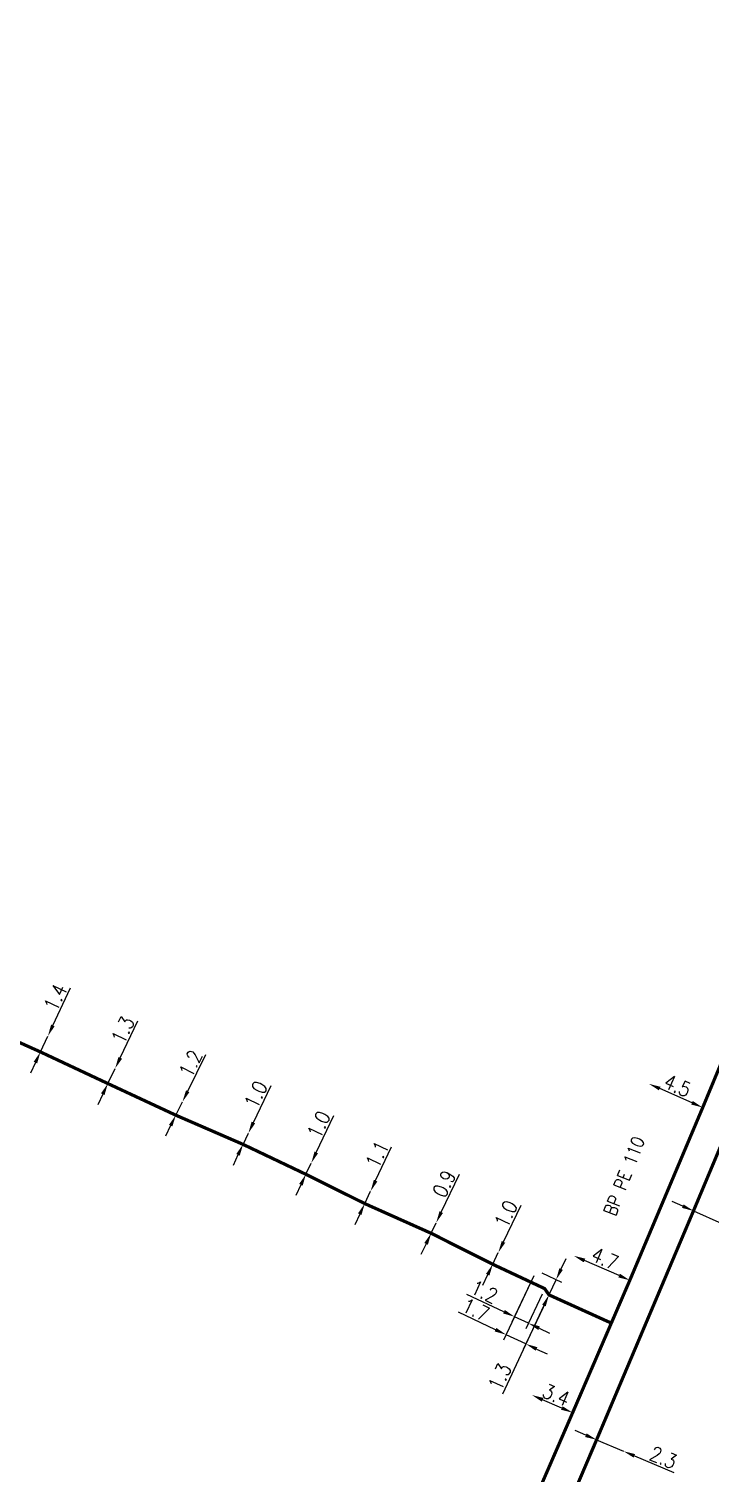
# Model space of a CAD drawing. Header units: millimetres. Extents: x 184998 to 186003, y 126995 to 128002.
# Drawn here: x 185366.9 to 185419.2, y 127387 to 127498 of the extents above; entities that cross this region are included whole.
import ezdxf

# ---------------------------------------------------------------- set-up
doc = ezdxf.new("R2010")
doc.units = ezdxf.units.MM
doc.header["$PDMODE"] = 34
doc.linetypes.add('L_25_PE', pattern=[2000, 1000, 1000])
doc.layers.get('DEFPOINTS').update_dxf_attribs({"linetype": 'CONTINUOUS'})
doc.layers.add('L_150', color=1, linetype='CONTINUOUS')
doc.styles.get("Standard").update_dxf_attribs({"font": 'romans.shx', "width": 0.85})
doc.dimstyles.get("Standard").update_dxf_attribs({"dimtxt": 1.5, "dimasz": 1.2, "dimexe": 0.625, "dimexo": 0.625, "dimgap": 0.25, "dimtad": 1, "dimdec": 1, "dimzin": 0, "dimdsep": 46, "dimtxsty": 'Standard', "dimcen": -0.5, "dimadec": 0, "dimazin": 0, "dimtfac": 1, "dimtdec": 1, "dimtmove": 0, "dimatfit": 3, "dimfxl": 0, "dimtolj": 1, "dimtzin": 0, "dimarcsym": 0})

# ---------------------------------------------------------------- blocks, each defined once
blk = doc.blocks.new('*D1103')
at = {"layer": 'DEFPOINTS', "color": 0, "linetype": 'Continuous', "transparency": 16777216}
for p in [(185402.93, 127403.97), (185402.93, 127403.97), (185402.5, 127403.07)]:
    blk.add_point(p, dxfattribs=at)
at = {"layer": 'L_150', "color": 0, "linetype": 'Continuous', "lineweight": -2, "transparency": 16777216}
for p, q in [((185403.32, 127404.79), (185404.68, 127407.62)), ((185402.5, 127403.07), (185402.93, 127403.97)), ((185402.11, 127402.26), (185401.72, 127401.45))]:
    blk.add_line(p, q, dxfattribs=at)
at = {"layer": 'L_150', "color": 0, "linetype": 'Continuous', "transparency": 16777216}
for points in [[(185403.19, 127404.85), (185403.46, 127404.72), (185402.93, 127403.97)], [(185401.98, 127402.33), (185402.25, 127402.2), (185402.5, 127403.07)]]:
    blk.add_solid(points, dxfattribs=at)
at = {"layer": 'L_150', "color": 0, "linetype": 'Continuous', "transparency": 16777216, "insert": (185403.52, 127406.93), "char_height": 1.125, "attachment_point": 5, "rotation": 64.3933}
blk.add_mtext('\\A1;1.0', dxfattribs=at)
blk = doc.blocks.new('*D1104')
at = {"layer": 'DEFPOINTS', "color": 0, "linetype": 'Continuous', "transparency": 16777216}
for p in [(185398.16, 127406.26), (185398.16, 127406.26), (185397.77, 127405.45)]:
    blk.add_point(p, dxfattribs=at)
at = {"layer": 'L_150', "color": 0, "linetype": 'Continuous', "lineweight": -2, "transparency": 16777216}
for p, q in [((185398.55, 127407.07), (185399.95, 127409.99)), ((185397.77, 127405.45), (185398.16, 127406.26)), ((185397.38, 127404.64), (185396.99, 127403.83))]:
    blk.add_line(p, q, dxfattribs=at)
at = {"layer": 'L_150', "color": 0, "linetype": 'Continuous', "transparency": 16777216}
for points in [[(185398.41, 127407.14), (185398.68, 127407.01), (185398.16, 127406.26)], [(185397.24, 127404.7), (185397.52, 127404.57), (185397.77, 127405.45)]]:
    blk.add_solid(points, dxfattribs=at)
at = {"layer": 'L_150', "color": 0, "linetype": 'Continuous', "transparency": 16777216, "insert": (185398.77, 127409.26), "char_height": 1.125, "attachment_point": 5, "rotation": 64.36}
blk.add_mtext('\\A1;0.9', dxfattribs=at)
blk = doc.blocks.new('*D1105')
at = {"layer": 'DEFPOINTS', "color": 0, "linetype": 'Continuous', "transparency": 16777216}
for p in [(185392.67, 127407.73), (185393.12, 127408.68), (185393.12, 127408.68)]:
    blk.add_point(p, dxfattribs=at)
at = {"layer": 'L_150', "color": 0, "linetype": 'Continuous', "lineweight": -2, "transparency": 16777216}
for p, q in [((185393.5, 127409.5), (185394.73, 127412.09)), ((185392.67, 127407.73), (185393.12, 127408.68)), ((185392.28, 127406.92), (185391.9, 127406.11))]:
    blk.add_line(p, q, dxfattribs=at)
at = {"layer": 'L_150', "color": 0, "linetype": 'Continuous', "transparency": 16777216}
for points in [[(185393.37, 127409.56), (185393.64, 127409.43), (185393.12, 127408.68)], [(185392.15, 127406.98), (185392.42, 127406.86), (185392.67, 127407.73)]]:
    blk.add_solid(points, dxfattribs=at)
at = {"layer": 'L_150', "color": 0, "linetype": 'Continuous', "transparency": 16777216, "insert": (185393.63, 127411.52), "char_height": 1.125, "attachment_point": 5, "rotation": 64.6394}
blk.add_mtext('\\A1;1.1', dxfattribs=at)
blk = doc.blocks.new('*D1106')
at = {"layer": 'DEFPOINTS', "color": 0, "linetype": 'Continuous', "transparency": 16777216}
for p in [(185388.15, 127409.98), (185388.56, 127410.84), (185388.56, 127410.84)]:
    blk.add_point(p, dxfattribs=at)
at = {"layer": 'L_150', "color": 0, "linetype": 'Continuous', "lineweight": -2, "transparency": 16777216}
for p, q in [((185388.95, 127411.65), (185390.3, 127414.49)), ((185388.15, 127409.98), (185388.56, 127410.84)), ((185387.77, 127409.17), (185387.38, 127408.36))]:
    blk.add_line(p, q, dxfattribs=at)
at = {"layer": 'L_150', "color": 0, "linetype": 'Continuous', "transparency": 16777216}
for points in [[(185388.81, 127411.72), (185389.08, 127411.59), (185388.56, 127410.84)], [(185387.63, 127409.24), (185387.9, 127409.11), (185388.15, 127409.98)]]:
    blk.add_solid(points, dxfattribs=at)
at = {"layer": 'L_150', "color": 0, "linetype": 'Continuous', "transparency": 16777216, "insert": (185389.14, 127413.8), "char_height": 1.125, "attachment_point": 5, "rotation": 64.5394}
blk.add_mtext('\\A1;1.0', dxfattribs=at)
blk = doc.blocks.new('*D1107')
at = {"layer": 'DEFPOINTS', "color": 0, "linetype": 'Continuous', "transparency": 16777216}
for p in [(185383.32, 127412.28), (185383.73, 127413.14), (185383.73, 127413.14)]:
    blk.add_point(p, dxfattribs=at)
at = {"layer": 'L_150', "color": 0, "linetype": 'Continuous', "lineweight": -2, "transparency": 16777216}
for p, q in [((185384.12, 127413.95), (185385.47, 127416.79)), ((185383.32, 127412.28), (185383.73, 127413.14)), ((185382.93, 127411.47), (185382.55, 127410.66))]:
    blk.add_line(p, q, dxfattribs=at)
at = {"layer": 'L_150', "color": 0, "linetype": 'Continuous', "transparency": 16777216}
for points in [[(185383.98, 127414.02), (185384.25, 127413.89), (185383.73, 127413.14)], [(185382.8, 127411.54), (185383.07, 127411.41), (185383.32, 127412.28)]]:
    blk.add_solid(points, dxfattribs=at)
at = {"layer": 'L_150', "color": 0, "linetype": 'Continuous', "transparency": 16777216, "insert": (185384.31, 127416.1), "char_height": 1.125, "attachment_point": 5, "rotation": 64.5061}
blk.add_mtext('\\A1;1.0', dxfattribs=at)
blk = doc.blocks.new('*D1108')
at = {"layer": 'DEFPOINTS', "color": 0, "linetype": 'Continuous', "transparency": 16777216}
for p in [(185378.67, 127415.55), (185378.67, 127415.55), (185378.16, 127414.52)]:
    blk.add_point(p, dxfattribs=at)
at = {"layer": 'L_150', "color": 0, "linetype": 'Continuous', "lineweight": -2, "transparency": 16777216}
for p, q in [((185379.07, 127416.36), (185380.46, 127419.18)), ((185378.16, 127414.52), (185378.67, 127415.55)), ((185377.76, 127413.72), (185377.36, 127412.91))]:
    blk.add_line(p, q, dxfattribs=at)
at = {"layer": 'L_150', "color": 0, "linetype": 'Continuous', "transparency": 16777216}
for points in [[(185378.94, 127416.43), (185379.2, 127416.29), (185378.67, 127415.55)], [(185377.63, 127413.78), (185377.89, 127413.65), (185378.16, 127414.52)]]:
    blk.add_solid(points, dxfattribs=at)
at = {"layer": 'L_150', "color": 0, "linetype": 'Continuous', "transparency": 16777216, "insert": (185379.3, 127418.5), "char_height": 1.125, "attachment_point": 5, "rotation": 63.6348}
blk.add_mtext('\\A1;1.2', dxfattribs=at)
blk = doc.blocks.new('*D1109')
at = {"layer": 'DEFPOINTS', "color": 0, "linetype": 'Continuous', "transparency": 16777216}
for p in [(185373.5, 127418.12), (185373.5, 127418.12), (185372.94, 127416.95)]:
    blk.add_point(p, dxfattribs=at)
at = {"layer": 'L_150', "color": 0, "linetype": 'Continuous', "lineweight": -2, "transparency": 16777216}
for p, q in [((185373.89, 127418.93), (185375.25, 127421.76)), ((185372.94, 127416.95), (185373.5, 127418.12)), ((185372.55, 127416.13), (185372.16, 127415.32))]:
    blk.add_line(p, q, dxfattribs=at)
at = {"layer": 'L_150', "color": 0, "linetype": 'Continuous', "transparency": 16777216}
for points in [[(185373.75, 127418.99), (185374.03, 127418.86), (185373.5, 127418.12)], [(185372.41, 127416.2), (185372.68, 127416.07), (185372.94, 127416.95)]]:
    blk.add_solid(points, dxfattribs=at)
at = {"layer": 'L_150', "color": 0, "linetype": 'Continuous', "transparency": 16777216, "insert": (185374.09, 127421.07), "char_height": 1.125, "attachment_point": 5, "rotation": 64.3292}
blk.add_mtext('\\A1;1.3', dxfattribs=at)
blk = doc.blocks.new('*D1110')
at = {"layer": 'DEFPOINTS', "color": 0, "linetype": 'Continuous', "transparency": 16777216}
for p in [(185368.33, 127420.6), (185368.33, 127420.6), (185367.76, 127419.38)]:
    blk.add_point(p, dxfattribs=at)
at = {"layer": 'L_150', "color": 0, "linetype": 'Continuous', "lineweight": -2, "transparency": 16777216}
for p, q in [((185368.72, 127421.41), (185370.08, 127424.3)), ((185367.76, 127419.38), (185368.33, 127420.6)), ((185367.37, 127418.56), (185366.99, 127417.75))]:
    blk.add_line(p, q, dxfattribs=at)
at = {"layer": 'L_150', "color": 0, "linetype": 'Continuous', "transparency": 16777216}
for points in [[(185368.58, 127421.48), (185368.85, 127421.35), (185368.33, 127420.6)], [(185367.24, 127418.63), (185367.51, 127418.5), (185367.76, 127419.38)]]:
    blk.add_solid(points, dxfattribs=at)
at = {"layer": 'L_150', "color": 0, "linetype": 'Continuous', "transparency": 16777216, "insert": (185368.91, 127423.58), "char_height": 1.125, "attachment_point": 5, "rotation": 64.7726}
blk.add_mtext('\\A1;1.4', dxfattribs=at)
blk = doc.blocks.new('*D1115')
at = {"layer": 'DEFPOINTS', "color": 0, "linetype": 'Continuous', "transparency": 16777216}
for p in [(185405.85, 127402.61), (185407.37, 127401.89), (185406.82, 127400.72)]:
    blk.add_point(p, dxfattribs=at)
at = {"layer": 'L_150', "color": 0, "linetype": 'Continuous', "lineweight": -2, "transparency": 16777216}
for p, q in [((185407.75, 127402.71), (185408.13, 127403.52)), ((185406.27, 127402.41), (185407.79, 127401.69)), ((185407.37, 127401.89), (185406.82, 127400.72)), ((185406.43, 127399.9), (185403.24, 127393.1))]:
    blk.add_line(p, q, dxfattribs=at)
at = {"layer": 'L_150', "color": 0, "linetype": 'Continuous', "transparency": 16777216}
for points in [[(185407.62, 127402.77), (185407.89, 127402.64), (185407.37, 127401.89)], [(185406.3, 127399.96), (185406.57, 127399.84), (185406.82, 127400.72)]]:
    blk.add_solid(points, dxfattribs=at)
at = {"layer": 'L_150', "color": 0, "linetype": 'Continuous', "transparency": 16777216, "insert": (185403.04, 127394.43), "char_height": 1.125, "attachment_point": 5, "rotation": 64.867}
blk.add_mtext('\\A1;1.3', dxfattribs=at)
blk = doc.blocks.new('*D1116')
at = {"layer": 'DEFPOINTS', "color": 0, "linetype": 'Continuous', "transparency": 16777216}
for p in [(185405.85, 127402.61), (185406.49, 127401.2), (185404.18, 127399.04)]:
    blk.add_point(p, dxfattribs=at)
at = {"layer": 'L_150', "color": 0, "linetype": 'Continuous', "lineweight": -2, "transparency": 16777216}
for p, q in [((185405.65, 127402.18), (185403.98, 127398.62)), ((185403.36, 127399.42), (185400.52, 127400.76)), ((185406.29, 127400.78), (185405.05, 127398.12)), ((185405.24, 127398.54), (185404.18, 127399.04)), ((185406.06, 127398.16), (185406.87, 127397.78))]:
    blk.add_line(p, q, dxfattribs=at)
at = {"layer": 'L_150', "color": 0, "linetype": 'Continuous', "transparency": 16777216}
for points in [[(185403.43, 127399.56), (185403.3, 127399.29), (185404.18, 127399.04)], [(185406.12, 127398.3), (185406, 127398.02), (185405.24, 127398.54)]]:
    blk.add_solid(points, dxfattribs=at)
at = {"layer": 'L_150', "color": 0, "linetype": 'Continuous', "transparency": 16777216, "insert": (185401.85, 127400.96), "char_height": 1.125, "attachment_point": 5, "rotation": 334.867}
blk.add_mtext('\\A1;1.2', dxfattribs=at)
blk = doc.blocks.new('*D1117')
at = {"layer": 'DEFPOINTS', "color": 0, "linetype": 'Continuous', "transparency": 16777216}
for p in [(185405.85, 127402.61), (185406.82, 127400.72), (185403.53, 127397.66)]:
    blk.add_point(p, dxfattribs=at)
at = {"layer": 'L_150', "color": 0, "linetype": 'Continuous', "lineweight": -2, "transparency": 16777216}
for p, q in [((185405.65, 127402.18), (185403.33, 127397.24)), ((185406.62, 127400.29), (185404.85, 127396.52)), ((185402.71, 127398.04), (185399.87, 127399.38)), ((185405.05, 127396.95), (185403.53, 127397.66)), ((185405.86, 127396.56), (185406.68, 127396.18))]:
    blk.add_line(p, q, dxfattribs=at)
at = {"layer": 'L_150', "color": 0, "linetype": 'Continuous', "transparency": 16777216}
for points in [[(185402.78, 127398.18), (185402.65, 127397.91), (185403.53, 127397.66)], [(185405.93, 127396.7), (185405.8, 127396.43), (185405.05, 127396.95)]]:
    blk.add_solid(points, dxfattribs=at)
at = {"layer": 'L_150', "color": 0, "linetype": 'Continuous', "transparency": 16777216, "insert": (185401.2, 127399.58), "char_height": 1.125, "attachment_point": 5, "rotation": 334.867}
blk.add_mtext('\\A1;1.7', dxfattribs=at)
blk = doc.blocks.new('*D1334')
at = {"layer": 'DEFPOINTS', "color": 0, "linetype": 'Continuous', "transparency": 16777216}
for p in [(185410.48, 127389.59), (185412.55, 127388.71), (185412.55, 127388.71)]:
    blk.add_point(p, dxfattribs=at)
at = {"layer": 'L_150', "color": 0, "linetype": 'Continuous', "lineweight": -2, "transparency": 16777216}
for p, q in [((185409.65, 127389.94), (185408.83, 127390.3)), ((185410.48, 127389.59), (185412.55, 127388.71)), ((185413.38, 127388.35), (185416.4, 127387.07))]:
    blk.add_line(p, q, dxfattribs=at)
at = {"layer": 'L_150', "color": 0, "linetype": 'Continuous', "transparency": 16777216}
for points in [[(185409.71, 127390.08), (185409.6, 127389.8), (185410.48, 127389.59)], [(185413.44, 127388.49), (185413.32, 127388.22), (185412.55, 127388.71)]]:
    blk.add_solid(points, dxfattribs=at)
at = {"layer": 'L_150', "color": 0, "linetype": 'Continuous', "transparency": 16777216, "insert": (185415.6, 127388.22), "char_height": 1.125, "attachment_point": 5, "rotation": 336.9143}
blk.add_mtext('\\A1;2.3', dxfattribs=at)
blk = doc.blocks.new('*D1335')
at = {"layer": 'DEFPOINTS', "color": 0, "linetype": 'Continuous', "transparency": 16777216}
for p in [(185405.51, 127393.02), (185405.51, 127393.02), (185408.64, 127391.67)]:
    blk.add_point(p, dxfattribs=at)
at = {"layer": 'L_150', "color": 0, "linetype": 'Continuous', "lineweight": -2, "transparency": 16777216}
blk.add_line((185407.81, 127392.02), (185406.33, 127392.66), dxfattribs=at)
at = {"layer": 'L_150', "color": 0, "linetype": 'Continuous', "transparency": 16777216}
for points in [[(185406.39, 127392.8), (185406.27, 127392.52), (185405.51, 127393.02)], [(185407.87, 127392.16), (185407.75, 127391.89), (185408.64, 127391.67)]]:
    blk.add_solid(points, dxfattribs=at)
at = {"layer": 'L_150', "color": 0, "linetype": 'Continuous', "transparency": 16777216, "insert": (185407.37, 127393.03), "char_height": 1.125, "attachment_point": 5, "rotation": 336.6167}
blk.add_mtext('\\A1;3.4', dxfattribs=at)
blk = doc.blocks.new('*D1336')
at = {"layer": 'DEFPOINTS', "color": 0, "linetype": 'Continuous', "transparency": 16777216}
for p in [(185408.73, 127403.72), (185408.73, 127403.72), (185413.03, 127401.84)]:
    blk.add_point(p, dxfattribs=at)
at = {"layer": 'L_150', "color": 0, "linetype": 'Continuous', "lineweight": -2, "transparency": 16777216}
blk.add_line((185412.21, 127402.2), (185409.55, 127403.36), dxfattribs=at)
at = {"layer": 'L_150', "color": 0, "linetype": 'Continuous', "transparency": 16777216}
for points in [[(185409.61, 127403.5), (185409.49, 127403.22), (185408.73, 127403.72)], [(185412.27, 127402.34), (185412.15, 127402.06), (185413.03, 127401.84)]]:
    blk.add_solid(points, dxfattribs=at)
at = {"layer": 'L_150', "color": 0, "linetype": 'Continuous', "transparency": 16777216, "insert": (185411.11, 127403.5), "char_height": 1.125, "attachment_point": 5, "rotation": 336.431}
blk.add_mtext('\\A1;4.7', dxfattribs=at)
blk = doc.blocks.new('*D1337')
at = {"layer": 'DEFPOINTS', "color": 0, "linetype": 'Continuous', "transparency": 16777216}
for p in [(185417.92, 127407.17), (185420.09, 127406.21), (185420.09, 127406.21)]:
    blk.add_point(p, dxfattribs=at)
at = {"layer": 'L_150', "color": 0, "linetype": 'Continuous', "lineweight": -2, "transparency": 16777216}
for p, q in [((185417.1, 127407.53), (185416.28, 127407.9)), ((185417.92, 127407.17), (185420.09, 127406.21)), ((185420.91, 127405.84), (185423.95, 127404.49))]:
    blk.add_line(p, q, dxfattribs=at)
at = {"layer": 'L_150', "color": 0, "linetype": 'Continuous', "transparency": 16777216}
for points in [[(185417.16, 127407.67), (185417.04, 127407.4), (185417.92, 127407.17)], [(185420.97, 127405.98), (185420.85, 127405.7), (185420.09, 127406.21)]]:
    blk.add_solid(points, dxfattribs=at)
at = {"layer": 'L_150', "color": 0, "linetype": 'Continuous', "transparency": 16777216, "insert": (185423.15, 127405.67), "char_height": 1.125, "attachment_point": 5, "rotation": 336.016}
blk.add_mtext('\\A1;2.4', dxfattribs=at)
blk = doc.blocks.new('*D1338')
at = {"layer": 'DEFPOINTS', "color": 0, "linetype": 'Continuous', "transparency": 16777216}
for p in [(185414.5, 127416.93), (185414.5, 127416.93), (185418.63, 127415.11)]:
    blk.add_point(p, dxfattribs=at)
at = {"layer": 'L_150', "color": 0, "linetype": 'Continuous', "lineweight": -2, "transparency": 16777216}
blk.add_line((185417.81, 127415.48), (185415.33, 127416.56), dxfattribs=at)
at = {"layer": 'L_150', "color": 0, "linetype": 'Continuous', "transparency": 16777216}
for points in [[(185415.39, 127416.7), (185415.26, 127416.43), (185414.5, 127416.93)], [(185417.87, 127415.61), (185417.75, 127415.34), (185418.63, 127415.11)]]:
    blk.add_solid(points, dxfattribs=at)
at = {"layer": 'L_150', "color": 0, "linetype": 'Continuous', "transparency": 16777216, "insert": (185416.69, 127416.78), "char_height": 1.125, "attachment_point": 5, "rotation": 336.3109}
blk.add_mtext('\\A1;4.5', dxfattribs=at)

msp = doc.modelspace()

# ---------------------------------------------------------------- linework, layer by layer
at = {"layer": 'L_150', "linetype": 'L_25_PE', "const_width": 0.25}
for points in [[(185474.68, 127548.96), (185473.46, 127545.27), (185472.61, 127542.74), (185472.61, 127542.74), (185470.05, 127537.48), (185467.9, 127531.7), (185466.45, 127528.11), (185460.91, 127515.19), (185454.62, 127498.99), (185450.2, 127487.74), (185445.87, 127476.61), (185439.35, 127460), (185434.97, 127448.78), (185428.56, 127432.33), (185427.43, 127429.69), (185425.09, 127424.23), (185423.88, 127421.42), (185422.45, 127417.97), (185417.92, 127407.17), (185410.48, 127389.59), (185404.41, 127375.37), (185399.27, 127363.62), (185394.17, 127351.64), (185393.92, 127351.07)], [(185308.19, 127448.12), (185310.79, 127446.67), (185312.51, 127444.86), (185313.82, 127444.12), (185322.67, 127440.37), (185329.74, 127436.99), (185352.37, 127426.44), (185357.42, 127424.08), (185362.56, 127421.72), (185367.76, 127419.38), (185372.94, 127416.95), (185378.16, 127414.52), (185383.32, 127412.28), (185388.15, 127409.98), (185392.67, 127407.73), (185397.77, 127405.45), (185402.5, 127403.07), (185406.49, 127401.2), (185406.49, 127401.2), (185406.82, 127400.72), (185411.61, 127398.55)]]:
    msp.add_lwpolyline(points, dxfattribs=at)
at = {"layer": 'L_150', "linetype": 'L_25_PE', "ltscale": 0.5}
msp.add_lwpolyline([(185452.62, 127500.06, 0.25, 0.25, 0), (185451.34, 127496.43, 0.25, 0.25, 0), (185446.58, 127484.44, 0.25, 0.25, 0), (185445.17, 127480.91, 0.25, 0.25, 0), (185442.37, 127473.59, 0.25, 0.25, 0), (185439.9, 127467.41, 0.25, 0.25, 0), (185434.58, 127454.22, 0.25, 0.25, 0), (185425.76, 127432.29, 0.25, 0.25, 0), (185418.63, 127415.11, 0.25, 0.25, 0), (185413.03, 127401.84, 0.25, 0.25, 0), (185411.61, 127398.55, 0.25, 0.25, 0), (185408.64, 127391.67, 0.25, 0.25, 0), (185403.8, 127380.52, 0.25, 0.25, 0), (185399.6, 127370.67, 0.25, 0.25, 0), (185395.41, 127360.89, 0.25, 0.25, 0), (185392.07, 127352.87, 0.25, 0.25, 0), (185391.8, 127352.23, 0.25, 0.25, 0), (185388.12, 127343.6, 0.25, 0.25, 0), (185383.27, 127332.19, 0.25, 0.25, 0), (185380.93, 127326.6, 0.25, 0.25, 0), (185378.09, 127320.24, 0.25, 0.25, 0), (185374.66, 127315.02, 0.25, 0.25, 0), (185374.34, 127314.49, 0, 0, 0)], format="xyseb", dxfattribs=at)

# ---------------------------------------------------------------- texts
at = {"layer": 'L_150', "linetype": 'L_25_PE', "width": 0.85}
msp.add_text('BP PE 110', height=1, rotation=68.7853, dxfattribs=at).set_placement((185411.92, 127406.71))

# ---------------------------------------------------------------- dimensions: what is measured, and where the dimension line sits
at = {"layer": 'L_150', "linetype": 'Continuous'}
for base, p1, p2, angle, override, picture, middle in [((185368.333, 127420.6), (185367.75761, 127419.37876), (185368.333, 127420.6), 244.77265, {"dimscale": 0.75}, '*D1110', (185369.58766, 127423.26299)), ((185373.5, 127418.12), (185372.94, 127416.95), (185373.5, 127418.12), 244.3292, {"dimscale": 0.75}, '*D1109', (185374.77, 127420.75)), ((185378.67, 127415.55), (185378.16, 127414.52), (185378.67, 127415.55), 243.6348, {"dimscale": 0.75}, '*D1108', (185379.97, 127418.17)), ((185414.5, 127416.93), (185418.63, 127415.11), (185414.5, 127416.93), 336.3109, {"dimscale": 0.75, "dimatfit": 0}, '*D1338', (185416.39, 127416.1)), ((185383.73, 127413.141), (185383.3211, 127412.2835), (185383.73, 127413.141), 244.5061, {"dimscale": 0.75}, '*D1107', (185384.9872, 127415.7776)), ((185388.56, 127410.84), (185388.15, 127409.98), (185388.56, 127410.84), 244.5394, {"dimscale": 0.75}, '*D1106', (185389.82, 127413.48)), ((185393.12, 127408.68), (185392.67, 127407.73), (185393.12, 127408.68), 244.6394, {"dimscale": 0.75}, '*D1105', (185394.31, 127411.2)), ((185398.16, 127406.26), (185397.77, 127405.45), (185398.16, 127406.26), 244.36, {"dimscale": 0.75}, '*D1104', (185399.44, 127408.94)), ((185402.93, 127403.97), (185402.5, 127403.07), (185402.93, 127403.97), 244.3933, {"dimscale": 0.75}, '*D1103', (185404.19, 127406.61)), ((185420.09, 127406.21), (185417.92, 127407.17), (185420.09, 127406.21), 156.016, {"dimscale": 0.75, "dimlfac": 1, "dimlunit": 2, "dimatfit": 0}, '*D1337', (185422.84, 127404.98)), ((185408.73, 127403.72), (185413.03, 127401.84), (185408.73, 127403.72), 336.431, {"dimscale": 0.75, "dimatfit": 0}, '*D1336', (185410.81, 127402.81)), ((185407.37, 127401.89), (185406.82, 127400.72), (185405.85, 127402.61), 244.867, {"dimscale": 0.75}, '*D1115', (185403.72, 127394.11)), ((185403.53, 127397.66), (185406.82, 127400.72), (185405.85, 127402.61), 334.867, {"dimscale": 0.75}, '*D1117', (185400.88, 127398.9)), ((185404.18, 127399.04), (185406.49, 127401.2), (185405.85, 127402.61), 334.867, {"dimscale": 0.75}, '*D1116', (185401.53, 127400.28)), ((185405.51, 127393.02), (185408.64, 127391.67), (185405.51, 127393.02), 336.6167, {"dimscale": 0.75, "dimatfit": 0}, '*D1335', (185407.07, 127392.34)), ((185412.552, 127388.707), (185410.4822, 127389.5892), (185412.552, 127388.707), 156.9143, {"dimscale": 0.75, "dimlfac": 1, "dimlunit": 2, "dimatfit": 0}, '*D1334', (185415.3019, 127387.5349))]:
    dim = msp.add_linear_dim(base=base, p1=p1, p2=p2, angle=angle, dimstyle='Standard', override=override, dxfattribs=at)
    dim.commit()
    dim.dimension.update_dxf_attribs({"geometry": picture, "text_midpoint": middle, "dimtype": 160})

doc.saveas('drawing.dxf')
